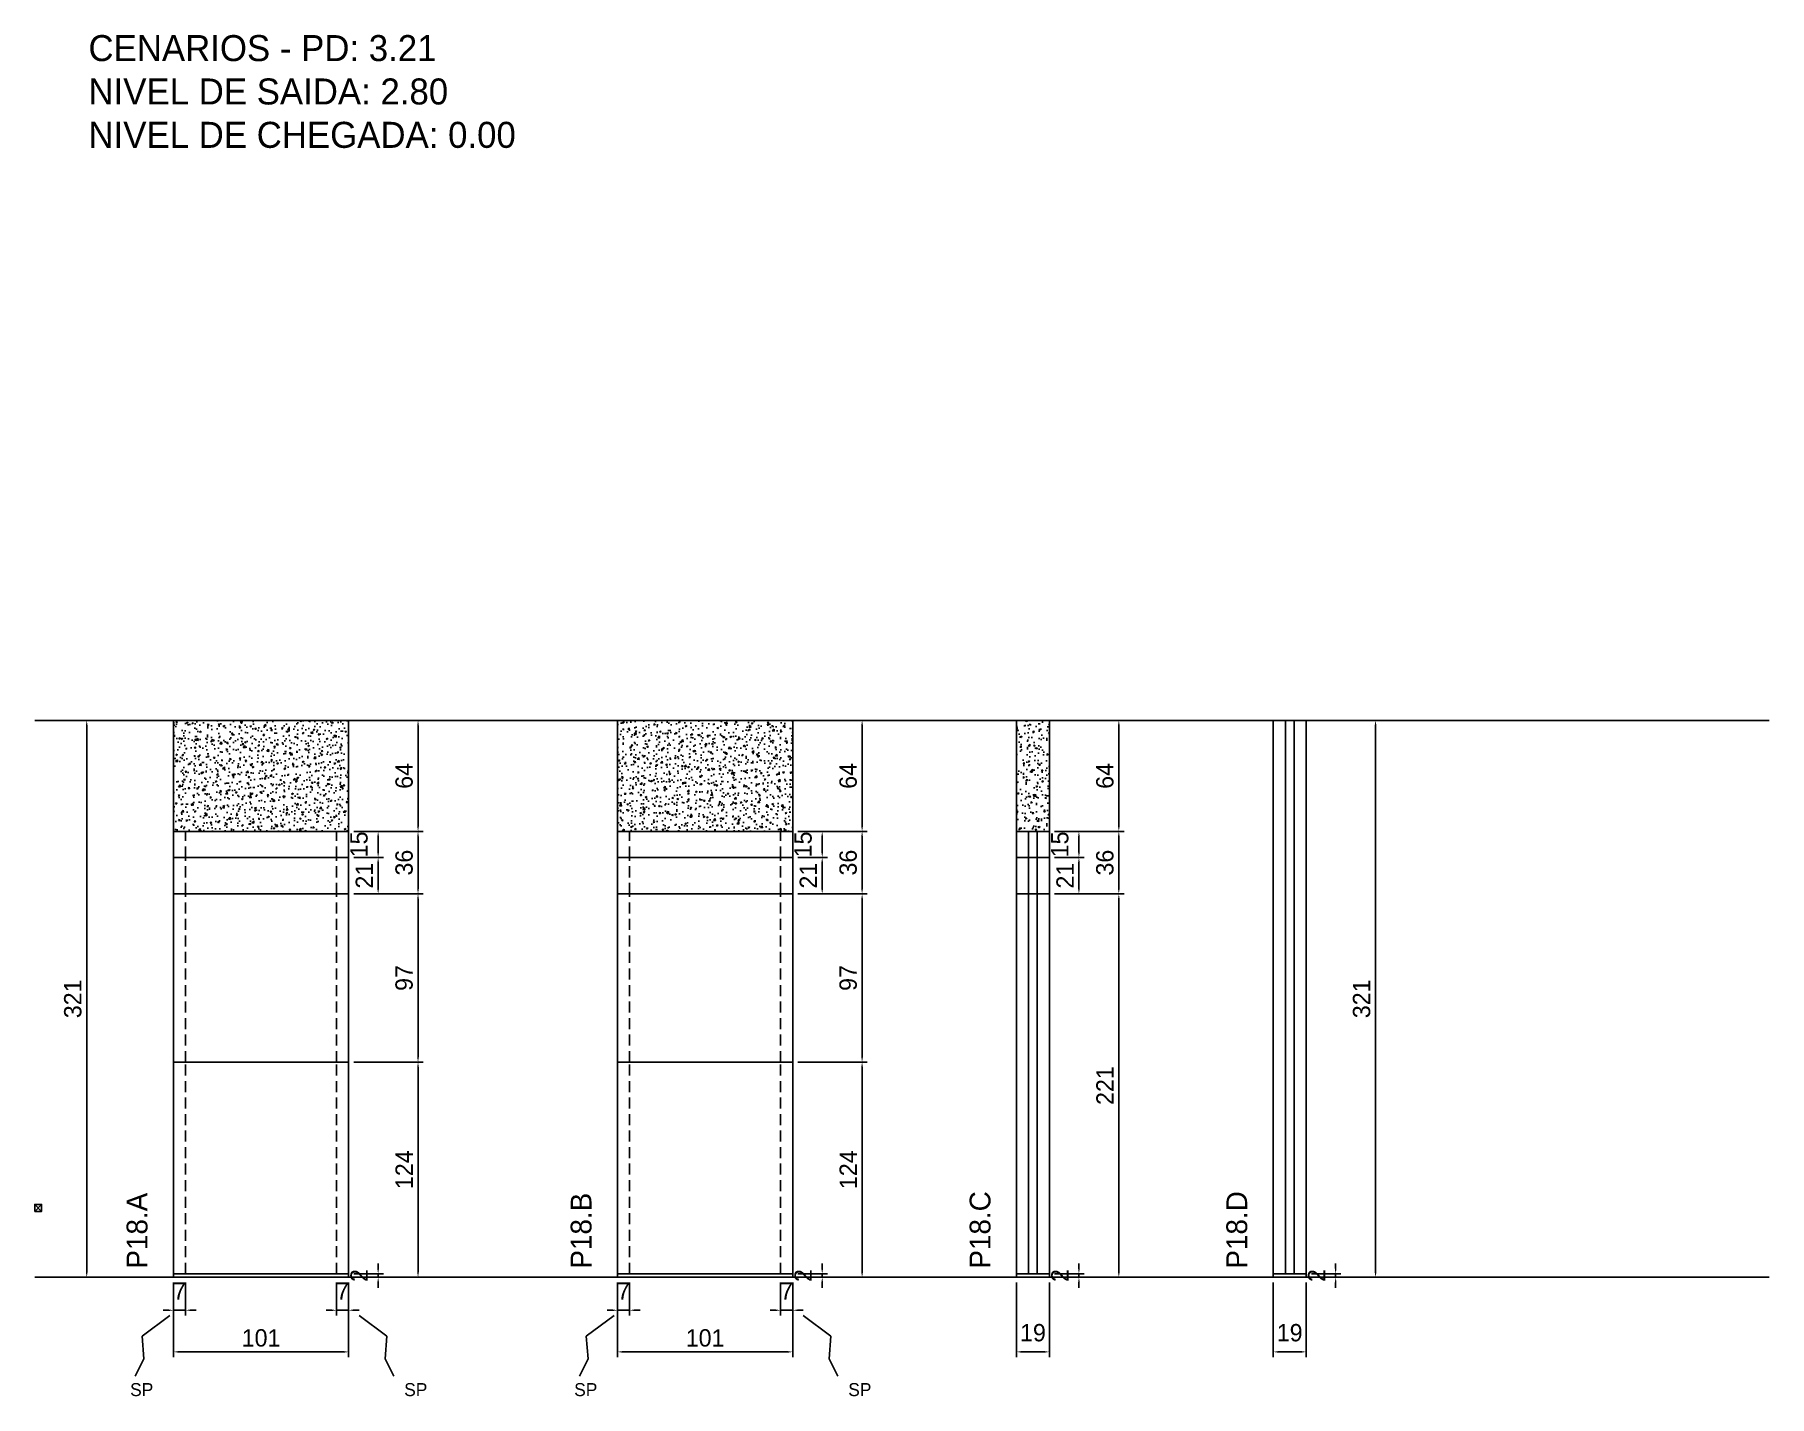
# Model space of a CAD drawing. Header units: centimetres. Extents: x 0 to 1000, y -490 to 295.
import ezdxf

# ---------------------------------------------------------------- set-up
doc = ezdxf.new("R2010")
doc.units = ezdxf.units.CM
doc.linetypes.add('DASHED', pattern=[2, -2])
doc.linetypes.add('HIDDEN', pattern=[9.525, 6.35, -3.175])
for name, color, linetype in [('COTA', 241, 'Continuous'), ('NOMENCLATURA', 7, 'Continuous'), ('Nível', 160, 'Continuous'), ('Painéis', 200, 'Continuous'), ('SARR_2.2x7', 40, 'Continuous'), ('Sarrafo de Pressão', 42, 'HIDDEN'), ('texto', 7, 'Continuous')]:
    doc.layers.add(name, color=color, linetype=linetype)
doc.dimstyles.new('PAINEL', dxfattribs={"dimtxt": 10, "dimasz": 3, "dimexe": 3, "dimexo": 3, "dimgap": 3, "dimtad": 1, "dimcen": 2.5, "dimclrd": 4, "dimclre": 4, "dimclrt": 240, "dimazin": 3, "dimtfac": 1, "dimtmove": 0, "dimatfit": 3})

# ---------------------------------------------------------------- blocks, each defined once
blk = doc.blocks.new('MULDURA')
at = {"layer": 'Paineis'}
for p, q in [((0, 0), (4, 4)), ((4, 0), (0, 4))]:
    blk.add_line(p, q, dxfattribs=at)
blk.add_lwpolyline([(0, 0), (4, 0), (4, 4), (0, 4)], close=True, dxfattribs=at)

msp = doc.modelspace()

# ---------------------------------------------------------------- hatches: boundary and pattern name
at = {"layer": 'COTA'}
h = msp.add_hatch(dxfattribs=at)
h.set_pattern_fill('AR-CONC', color=256, scale=0.05)
h.paths.add_polyline_path([(181, -164), (181, -100), (80, -100), (80, -164)])
h = msp.add_hatch(dxfattribs=at)
h.set_pattern_fill('AR-CONC', color=256, scale=0.05)
h.paths.add_polyline_path([(437, -164), (437, -100), (336, -100), (336, -164)])
h = msp.add_hatch(dxfattribs=at)
h.set_pattern_fill('AR-CONC', color=256, scale=0.05)
h.paths.add_polyline_path([(585, -164), (585, -100), (566, -100), (566, -164)])

# ---------------------------------------------------------------- linework, layer by layer
for p, q in [((80, -164), (80, -100)), ((80, -100), (181, -100)), ((181, -164), (181, -100)), ((336, -164), (336, -100)), ((336, -100), (437, -100)), ((437, -164), (437, -100)), ((566, -164), (566, -100)), ((566, -100), (585, -100)), ((585, -164), (585, -100)), ((714, -100), (733, -100))]:
    msp.add_line(p, q, dxfattribs=at)
for points in [[(181, -164), (181, -100), (80, -100), (80, -164)], [(437, -164), (437, -100), (336, -100), (336, -164)], [(585, -164), (585, -100), (566, -100), (566, -164)]]:
    msp.add_lwpolyline(points, close=True, dxfattribs=at)
at = {"layer": 'COTA', "color": 4}
for points in [[(78, -443), (62, -455), (63, -468), (58, -478)], [(187, -443), (203, -455), (202, -468), (207, -478)], [(334, -443), (318, -455), (319, -468), (314, -478)], [(443, -443), (459, -455), (458, -468), (463, -478)]]:
    msp.add_lwpolyline(points, dxfattribs=at)
at = {"layer": 'Nível', "linetype": 'DASHED'}
for points in [[(0, -100), (1000, -100)], [(0, -421), (1000, -421)]]:
    msp.add_lwpolyline(points, dxfattribs=at)
at = {"layer": 'Painéis'}
for p, q in [((714, -100), (733, -100)), ((714, -421), (714, -100)), ((733, -421), (733, -100)), ((80, -164), (181, -164)), ((80, -421), (80, -164)), ((181, -421), (181, -164)), ((336, -164), (437, -164)), ((336, -421), (336, -164)), ((437, -421), (437, -164)), ((566, -164), (585, -164)), ((566, -421), (566, -164)), ((585, -421), (585, -164)), ((80, -179), (181, -179)), ((336, -179), (437, -179)), ((566, -179), (585, -179)), ((80, -200), (181, -200)), ((336, -200), (437, -200)), ((566, -200), (585, -200)), ((80, -297), (181, -297)), ((336, -297), (437, -297)), ((80, -419), (181, -419)), ((336, -419), (437, -419)), ((566, -419), (585, -419)), ((714, -419), (733, -419))]:
    msp.add_line(p, q, dxfattribs=at)
at = {"layer": 'SARR_2.2x7'}
for points in [[(721, -419), (721, -100)], [(726, -419), (726, -100)], [(573, -179), (573, -164)], [(578, -179), (578, -164)], [(573, -200), (573, -179)], [(578, -200), (578, -179)], [(573, -419), (573, -200)], [(578, -419), (578, -200)]]:
    msp.add_lwpolyline(points, dxfattribs=at)
at = {"layer": 'Sarrafo de Pressão', "linetype": 'HIDDEN'}
for points in [[(87, -179), (87, -164)], [(174, -179), (174, -164)], [(343, -179), (343, -164)], [(430, -179), (430, -164)], [(87, -200), (87, -179)], [(174, -200), (174, -179)], [(343, -200), (343, -179)], [(430, -200), (430, -179)], [(87, -297), (87, -200)], [(174, -297), (174, -200)], [(343, -297), (343, -200)], [(430, -297), (430, -200)], [(87, -419), (87, -297)], [(174, -419), (174, -297)], [(343, -419), (343, -297)], [(430, -419), (430, -297)]]:
    msp.add_lwpolyline(points, dxfattribs=at)

# ---------------------------------------------------------------- block references
at = {"layer": 'COTA'}
msp.add_blockref('MULDURA', (0, -383), dxfattribs=at)

# ---------------------------------------------------------------- texts
at = {"layer": 'NOMENCLATURA'}
for s, p in [('CENARIOS - PD: 3.21', (31, 280)), ('NIVEL DE SAIDA: 2.80', (31, 255)), ('NIVEL DE CHEGADA: 0.00', (31, 230))]:
    msp.add_text(s, height=15, dxfattribs=at).set_placement(p)
for s, p in [('P18.A', (65, -416)), ('P18.B', (321, -416)), ('P18.C', (551, -416)), ('P18.D', (699, -416))]:
    msp.add_text(s, height=12, rotation=90, dxfattribs=at).set_placement(p)
at = {"layer": 'texto', "color": 4, "char_height": 7.5, "attachment_point": 1}
for insert in [(55, -482), (213, -482), (311, -482), (469, -482)]:
    msp.add_mtext('SP', dxfattribs=dict(at, insert=insert))

# ---------------------------------------------------------------- dimensions: what is measured, and where the dimension line sits
at = {"layer": 'COTA'}
msp.add_linear_dim(base=(30, -421), p1=(50, -421), p2=(50, -100), angle=90, dimstyle='PAINEL', dxfattribs=at).render()
at = {"layer": 'COTA', "color": 4}
for base, p1, p2 in [((221, -164), (181, -164), (181, -100)), ((477, -164), (437, -164), (437, -100)), ((625, -164), (585, -164), (585, -100)), ((773, -421), (733, -421), (733, -100)), ((198, -179), (181, -179), (181, -164)), ((221, -200), (181, -200), (181, -164)), ((454, -179), (437, -179), (437, -164)), ((477, -200), (437, -200), (437, -164)), ((602, -179), (585, -179), (585, -164)), ((625, -200), (585, -200), (585, -164)), ((198, -200), (181, -200), (181, -179)), ((454, -200), (437, -200), (437, -179)), ((602, -200), (585, -200), (585, -179)), ((221, -297), (181, -297), (181, -200)), ((477, -297), (437, -297), (437, -200)), ((625, -421), (585, -421), (585, -200)), ((221, -421), (181, -421), (181, -297)), ((477, -421), (437, -421), (437, -297)), ((198, -421), (181, -421), (181, -419)), ((454, -421), (437, -421), (437, -419)), ((602, -421), (585, -421), (585, -419)), ((750, -421), (733, -421), (733, -419))]:
    msp.add_linear_dim(base=base, p1=p1, p2=p2, angle=90, dimstyle='PAINEL', dxfattribs=at).render()
for base, p1, p2 in [((80, -440), (80, -421), (87, -421)), ((80, -464), (80, -421), (181, -421)), ((174, -440), (174, -421), (181, -421)), ((336, -440), (336, -421), (343, -421)), ((336, -464), (336, -421), (437, -421)), ((430, -440), (430, -421), (437, -421)), ((566, -464), (566, -421), (585, -421)), ((714, -464), (714, -421), (733, -421))]:
    msp.add_linear_dim(base=base, p1=p1, p2=p2, dimstyle='PAINEL', dxfattribs=at).render()

doc.saveas('drawing.dxf')
